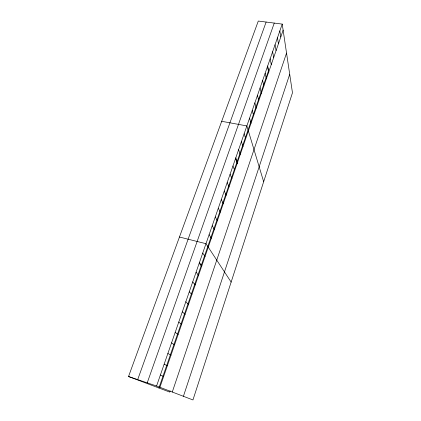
<?xml version="1.0" encoding="UTF-8"?>
<svg xmlns="http://www.w3.org/2000/svg" width="421" height="421" viewBox="0 0 421 421"><rect width="100%" height="100%" fill="white"/><g stroke="black" fill="none" stroke-linecap="round" stroke-linejoin="round"><path stroke-width="0.63" d="M183.414 396.293L289.701 74.259M172.278 392.025L286.543 53.088M170.126 390.904L169.731 392.083L128.531 376.521L258.289 21.05L282.217 24.097L292.469 92.794L192.95 399.95L156.575 386.004L128.531 376.521M158.912 387.994L268.419 71.002M159.917 387.283L283.128 30.186M156.575 386.004L282.217 24.097M147.224 382.842L274.255 23.081M137.688 379.616L266.119 22.05M221.693 121.301L246.864 125.926L263.657 181.719M179.457 237.018L205.98 243.696L231.14 282.086M160.385 375.016L163.643 376.479M164.153 364.165L167.326 365.807M167.874 353.445L170.963 355.266M171.552 342.857L174.557 344.846M175.183 332.401L178.109 334.558M178.772 322.065L181.619 324.386M182.314 311.861L185.087 314.334M185.814 301.773L188.513 304.404M189.276 291.806L191.902 294.589M192.697 281.959L195.249 284.885M196.075 272.224L198.559 275.292M199.417 263.451L201.801 266.609M199.417 262.604L201.827 265.814M202.717 253.095L205.064 256.442M209.111 234.676L211.326 238.281M212.21 225.756L214.363 229.482M215.273 216.931L217.368 220.783M218.299 208.206L220.336 212.173M221.299 199.575L223.277 203.659M224.261 191.039L226.182 195.228M227.193 182.593L229.056 186.892M230.092 174.236L231.903 178.646M232.966 165.974L234.718 170.484M235.676 158.954L237.481 163.806M235.802 157.796L237.507 162.406M238.612 149.702L240.265 154.412M241.391 141.693L242.996 146.503M244.143 133.767L245.696 138.672M249.558 118.164L251.016 123.253M252.226 110.486L253.637 115.659M254.868 102.882L256.231 108.144M257.478 95.356L258.799 100.703M260.067 87.905L261.341 93.336M262.625 80.532L263.856 86.042M265.162 73.228L266.351 78.816M267.672 66.002L268.814 71.665M267.598 66.96L268.808 72.928M270.156 58.845L271.261 64.587M272.619 51.757L273.682 57.572M275.05 44.742L276.076 50.625M277.465 37.795L278.449 43.747M279.854 30.912L280.802 36.937"/></g></svg>
